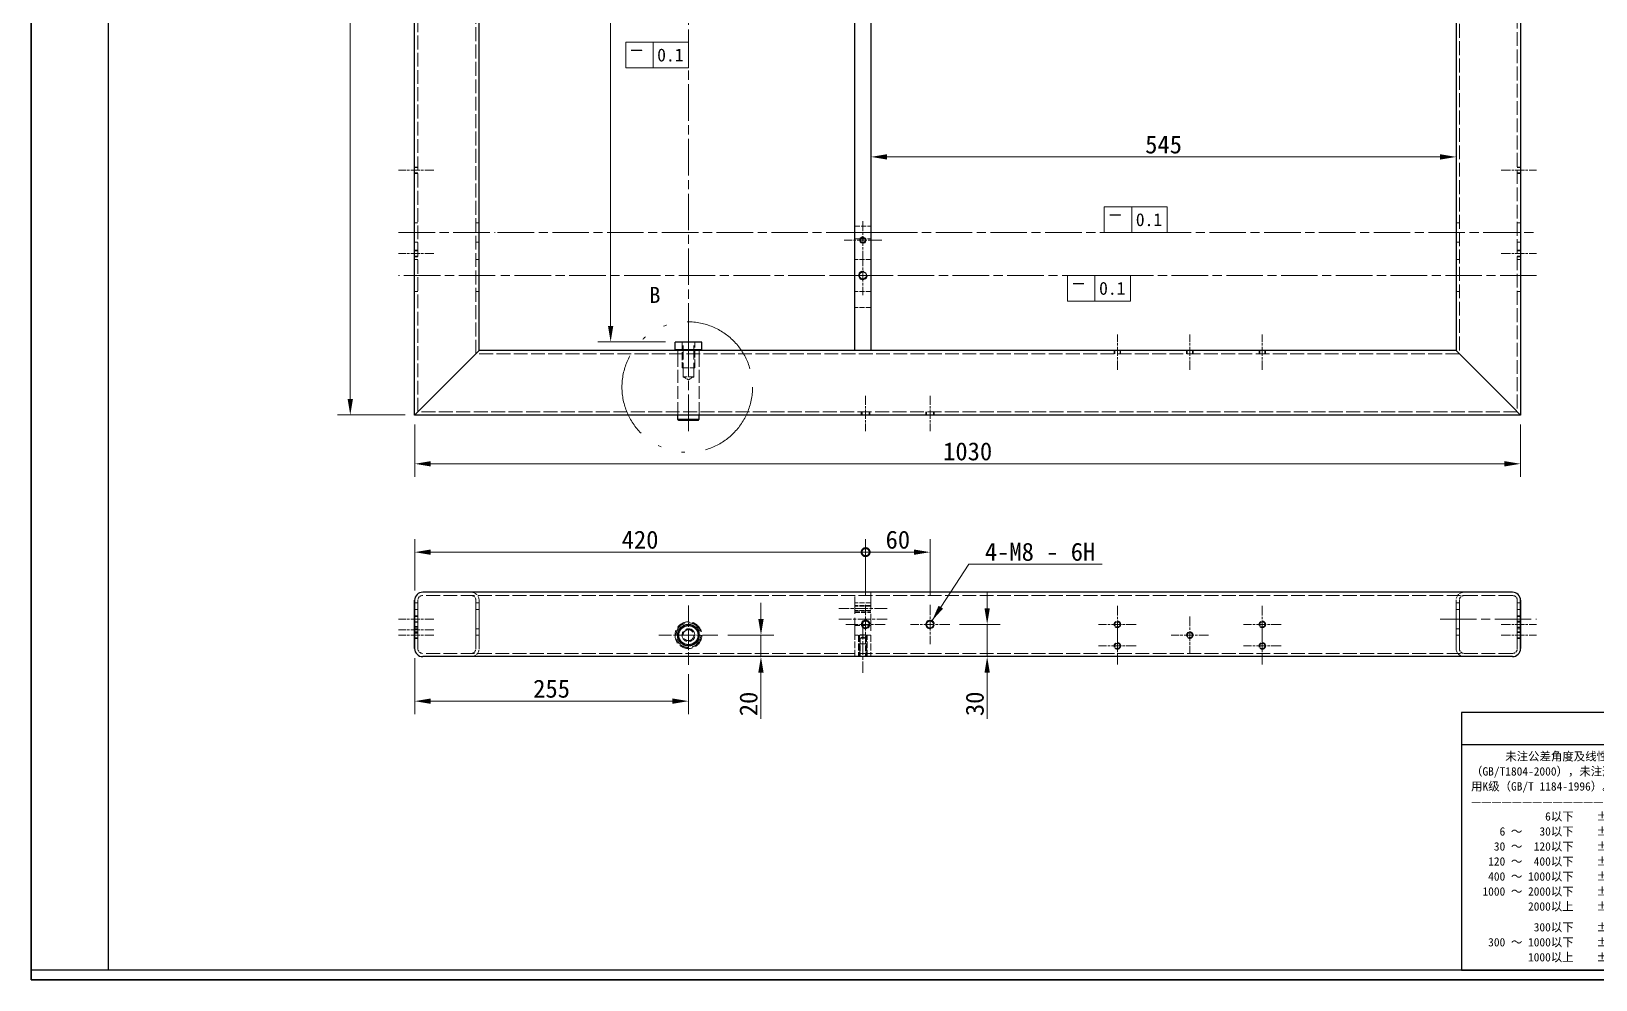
# Model space of a CAD drawing. Header units: millimetres. Extents: x 36 to 2487, y 33 to 1749.
# Drawn here: x 36 to 1493, y 33 to 917 of the extents above; entities that cross this region are included whole.
import ezdxf
from ezdxf.enums import TextEntityAlignment as Align

# ---------------------------------------------------------------- set-up
doc = ezdxf.new("R2010")
doc.units = ezdxf.units.MM
doc.header["$LTSCALE"] = 6
for name, pattern in [('CHAIN', [0.3543, 0.2362, -0.0295, 0.0591, -0.0295]), ('DASH_DOUBLE_DOT', [0.2164, 0.1181, -0.0295, 0.0049, -0.0295, 0.0049, -0.0295]), ('DASHED', [0.2067, 0.1654, -0.0413])]:
    doc.linetypes.add(name, pattern=pattern)
for name, color, linetype, lineweight in [('1', 7, 'Continuous', 18), ('可见 (ISO)', 7, 'Continuous', 25), ('可见窄的 (ISO)', 7, 'Continuous', 18), ('图框 (ISO)', 7, 'Continuous', 35), ('标题 (ISO)', 7, 'Continuous', 25)]:
    doc.layers.add(name, color=color, linetype=linetype, lineweight=lineweight)
for name, color, linetype, lineweight, true_color in [('中心标记 (ISO)', 1, 'CHAIN', 18, 0xff0000), ('中心线 (ISO)', 1, 'CHAIN', 18, 0xff0000), ('尺寸 (ISO)', 7, 'Continuous', 18, 0x008000), ('局部视图边界 (ISO)', 7, 'DASH_DOUBLE_DOT', 18, 0x008000), ('符号 (ISO)', 7, 'Continuous', 18, 0x008000), ('隐藏 (ISO)', 5, 'DASHED', 18, 0x0000ff)]:
    doc.layers.add(name, color=color, linetype=linetype, lineweight=lineweight, true_color=true_color)
doc.styles.add('HZ_33', font='simfang.ttf')
doc.styles.add('文本样式100', font='AIGDT___.TTF')
doc.styles.add('文本样式164', font='SimSun.ttf')
doc.styles.add('文本样式165', font='SimSun.ttf')
doc.styles.add('文本样式74', font='SimSun.ttf')
doc.styles.add('最新国标', font='simfang.ttf')
doc.styles.add('注释文本 (ISO)', font='simfang.ttf')
doc.dimstyles.new('默认 (GB)', dxfattribs={"dimscale": 6, "dimtxt": 2.8, "dimasz": 2.5, "dimexe": 2, "dimexo": 1.5, "dimgap": 0.5, "dimtad": 1, "dimtoh": 1, "dimdsep": 46, "dimtxsty": '最新国标', "dimcen": 0.09, "dimdle": 10, "dimclrd": 256, "dimclre": 256, "dimclrt": 256, "dimaunit": 1, "dimadec": 3, "dimazin": 2, "dimtfac": 0.535714, "dimtmove": 0, "dimatfit": 3, "dimfxl": 0, "dimtolj": 1, "dimtzin": 0, "dimlwd": -1, "dimlwe": -1, "dimarcsym": 0})
doc.dimstyles.new('默认 (GB)$7', dxfattribs={"dimscale": 6, "dimtxt": 2.8, "dimasz": 2.5, "dimexe": 2, "dimexo": 1.5, "dimgap": 0.5, "dimtad": 1, "dimtoh": 1, "dimdsep": 46, "dimtxsty": '最新国标', "dimcen": 0.09, "dimdle": 10, "dimclrd": 256, "dimclre": 256, "dimclrt": 256, "dimaunit": 1, "dimadec": 3, "dimazin": 2, "dimtfac": 0.535714, "dimtmove": 0, "dimatfit": 3, "dimfxl": 0, "dimtolj": 1, "dimtzin": 0, "dimlwd": -1, "dimlwe": -1, "dimarcsym": 0})

# ---------------------------------------------------------------- blocks, each defined once
blk = doc.blocks.new('图框 最新国标')
at = {"layer": '图框 (ISO)'}
for p, q in [((6, 7), (6, 291.5)), ((6, 7), (6, 5.5)), ((6, 7), (6, 5.5)), ((414.5, 5.5), (6, 5.5))]:
    blk.add_line(p, q, dxfattribs=at)
at = {"layer": '图框 (ISO)', "color": 7, "linetype": 'Continuous', "lineweight": 25}
for p, q in [((18, 7), (18, 290)), ((413, 7), (6, 7)), ((413, 7), (18, 7))]:
    blk.add_line(p, q, dxfattribs=at)
at = {"layer": '图框 (ISO)', "style": '文本样式74'}
blk.add_attdef('零件代号_001', (44.41, 287.25), '', height=2.5, rotation=180, dxfattribs=at)
blk = doc.blocks.new('标题栏 最新国标')
at = {"layer": '标题 (ISO)'}
for p, q in [((381.98, -183.84), (196.98, -183.84)), ((196.98, -183.84), (196.98, -223.84)), ((254.48, -183.84), (254.48, -188.84)), ((269.48, -183.84), (269.48, -188.84)), ((289.48, -183.84), (289.48, -188.84)), ((381.98, -223.84), (381.98, -183.84)), ((383.48, -183.84), (383.48, -225.34)), ((281.48, -188.09), (281.48, -184.59)), ((281.48, -184.59), (286.48, -185.34)), ((286.48, -185.34), (286.48, -187.34)), ((196.98, -188.84), (381.98, -188.84)), ((232.98, -188.84), (232.98, -223.84)), ((286.48, -187.34), (281.48, -188.09)), ((321.98, -188.84), (321.98, -223.84)), ((321.98, -193.84), (381.98, -193.84)), ((321.98, -198.84), (381.98, -198.84)), ((351.98, -198.84), (351.98, -208.84)), ((321.98, -203.84), (232.98, -203.84)), ((321.98, -203.84), (381.98, -203.84)), ((321.98, -208.84), (381.98, -208.84)), ((321.98, -218.84), (381.98, -218.84)), ((196.98, -223.84), (381.98, -223.84)), ((383.48, -225.34), (196.98, -225.34))]:
    blk.add_line(p, q, dxfattribs=at)
at = {"layer": '标题 (ISO)', "linetype": 'CHAIN', "ltscale": 5.000333}
blk.add_line((274.98, -184.09), (274.98, -188.59), dxfattribs=at)
at = {"layer": '标题 (ISO)', "linetype": 'CHAIN', "ltscale": 15.834605}
blk.add_line((272.73, -186.34), (286.98, -186.34), dxfattribs=at)
at = {"layer": '标题 (ISO)'}
for radius in [1.75, 1]:
    blk.add_circle((274.98, -186.34), radius, dxfattribs=at)
at = {"layer": '1', "style": '文本样式164'}
for s, p in [('UNIT: mm', (261.98, -186.34)), ('材 料', (299.48, -186.34)), ('设 计', (327.98, -191.34)), ('制 图', (327.98, -196.34)), ('比 例', (327.98, -201.34)), ('重 量', (357.98, -201.34)), ('共 3  张', (336.98, -206.34)), ('第 1  张', (366.98, -206.34))]:
    blk.add_text(s, height=2, dxfattribs=at).set_placement(p, align=Align.MIDDLE_CENTER)
at = {"layer": '标题 (ISO)', "char_height": 2, "style": '注释文本 (ISO)'}
for s, insert, attachment_point, line_spacing_factor in [('{\\fSimSun|b0|i0|c134|p2;\\H0.65x;      未注公差角度及线性公差使用m\\P（GB/T1804-2000），未注形位公差使\\P用K级（GB/T 1184-1996）。\\P—————————————————\\P             6以下    ±0.05 mm\\P     6 ～   30以下    ±0.10 mm\\P    30 ～  120以下    ±0.15 mm\\P   120 ～  400以下    ±0.20 mm\\P   400 ～ 1000以下    ±0.30 mm\\P  1000 ～ 2000以下    ±0.50 mm\\P          2000以上    ±0.80 mm\\P\\H0.38462x;\\P\\H2.6x;           300以下    ±30′\\P   300 ～ 1000以下    ±15′\\P          1000以上    ±5′}', (198.48, -206.34), 4, 1.075116), ('{\\fMicrosoft YaHei|b0|i0|c134|p34;\\H1.75x;蓝探科工业自动化（昆山）有限公司\\P\\fArial|b0|i0|c0|p34;\\H0.71429x;Lantech Industrial Automation (Kunshan) Co., Ltd\\fFangSong|b0|i0|c134|p49;.\\H1.15195x; }', (277.48, -213.84), 5, 0.978695)]:
    blk.add_mtext(s, dxfattribs=dict(at, insert=insert, attachment_point=attachment_point, line_spacing_factor=line_spacing_factor))
at = {"layer": '标题 (ISO)', "attachment_point": 5, "style": '注释文本 (ISO)'}
for s, insert, char_height in [('\\fFangSong|b0|i0;零件号', (327.98, -211.84), 2), ('\\fSimSun|b0|i0;{\\H1.6000;未经蓝探科事先书面同意，严禁复制或发布此文件。}', (351.98, -221.34), 1.6)]:
    blk.add_mtext(s, dxfattribs=dict(at, insert=insert, char_height=char_height))
at = {"layer": '标题 (ISO)', "style": '注释文本 (ISO)'}
blk.add_attdef('材料', text='', height=2, dxfattribs=at).set_placement((324.48, -186.34), align=Align.MIDDLE_CENTER)
at = {"layer": '标题 (ISO)'}
for tag, p, height, style in [('设计人_001', (353.65, -192.33), 2, '注释文本 (ISO)'), ('库存编号_001', (269.99, -198.14), 3.5, '文本样式165'), ('设计人_001', (353.65, -197.33), 2, '注释文本 (ISO)'), ('视图比例_001', (339.25, -202.33), 2, '注释文本 (ISO)'), ('质量\\P3;_001', (371.53, -202.3), 2, '注释文本 (ISO)'), ('零件代号_001', (345.51, -215.59), 3.5, '文本样式165')]:
    blk.add_attdef(tag, p, '', height=height, dxfattribs=dict(at, style=style))
blk = doc.blocks.new('_DotSmall')
at = {"color": 0, "linetype": 'ByBlock', "const_width": 0.5}
blk.add_lwpolyline([(-0.0625, 0, 1), (0.0625, 0, 1)], format="xyb", close=True, dxfattribs=at)
blk = doc.blocks.new('*D12')
at = {"layer": 'Defpoints', "color": 0, "transparency": 16777216}
for p in [(813.1, 431.3), (393.1, 386.5), (813.1, 382.3)]:
    blk.add_point(p, dxfattribs=at)
at = {"layer": '尺寸 (ISO)', "color": 116, "true_color": 0x00803f, "transparency": 16777216}
for p, q in [((393.1, 395.5), (393.1, 443.3)), ((813.1, 391.3), (813.1, 443.3)), ((408.1, 431.3), (813.1, 431.3))]:
    blk.add_line(p, q, dxfattribs=at)
blk.add_solid([(408.1, 433.8), (408.1, 428.8), (393.1, 431.3)], dxfattribs=at)
at = {"layer": '尺寸 (ISO)', "color": 116, "true_color": 0x00803f, "transparency": 16777216, "xscale": 15, "yscale": 15, "zscale": 15}
blk.add_blockref('_DotSmall', (813.1, 431.3), dxfattribs=at)
at = {"layer": '尺寸 (ISO)', "transparency": 16777216, "insert": (603, 442.8), "char_height": 16.8, "attachment_point": 5, "style": '最新国标'}
blk.add_mtext('\\A1;420', dxfattribs=at)
blk = doc.blocks.new('*D13')
at = {"layer": 'Defpoints', "color": 0, "transparency": 16777216}
for p in [(873.1, 431.3), (813.1, 382.3), (873.1, 382.3)]:
    blk.add_point(p, dxfattribs=at)
at = {"layer": '尺寸 (ISO)', "color": 116, "true_color": 0x00803f, "transparency": 16777216}
for p, q in [((813.1, 391.3), (813.1, 443.3)), ((873.1, 391.3), (873.1, 443.3)), ((813.1, 431.3), (858.1, 431.3))]:
    blk.add_line(p, q, dxfattribs=at)
blk.add_solid([(858.1, 433.8), (858.1, 428.8), (873.1, 431.3)], dxfattribs=at)
at = {"layer": '尺寸 (ISO)', "color": 116, "true_color": 0x00803f, "transparency": 16777216, "xscale": 15, "yscale": 15, "zscale": 15, "rotation": 180}
blk.add_blockref('_DotSmall', (813.1, 431.3), dxfattribs=at)
at = {"layer": '尺寸 (ISO)', "transparency": 16777216, "insert": (843.1, 442.8), "char_height": 16.8, "attachment_point": 5, "style": '最新国标'}
blk.add_mtext('\\A1;60', dxfattribs=at)
blk = doc.blocks.new('*D14')
at = {"layer": 'Defpoints', "color": 0, "transparency": 16777216}
for p in [(891.4, 364), (926.3, 364), (939.9, 334)]:
    blk.add_point(p, dxfattribs=at)
at = {"layer": '尺寸 (ISO)', "color": 116, "true_color": 0x00803f, "transparency": 16777216}
for p, q in [((926.3, 379), (926.3, 394)), ((900.4, 364), (938.3, 364)), ((926.3, 364), (926.3, 334)), ((926.3, 319), (926.3, 276.1))]:
    blk.add_line(p, q, dxfattribs=at)
for points in [[(923.8, 379), (928.8, 379), (926.3, 364)], [(923.8, 319), (928.8, 319), (926.3, 334)]]:
    blk.add_solid(points, dxfattribs=at)
at = {"layer": '尺寸 (ISO)', "transparency": 16777216, "insert": (914.8, 290), "char_height": 16.8, "attachment_point": 5, "rotation": 90, "style": '最新国标'}
blk.add_mtext('\\A1;30', dxfattribs=at)
blk = doc.blocks.new('*D15')
at = {"layer": 'Defpoints', "color": 0, "transparency": 16777216}
for p in [(393.1, 341.5), (648.1, 326.5), (648.1, 292.5)]:
    blk.add_point(p, dxfattribs=at)
at = {"layer": '尺寸 (ISO)', "color": 116, "true_color": 0x00803f, "transparency": 16777216}
for p, q in [((393.1, 332.5), (393.1, 280.5)), ((648.1, 317.5), (648.1, 280.5)), ((408.1, 292.5), (633.1, 292.5))]:
    blk.add_line(p, q, dxfattribs=at)
for points in [[(408.1, 295), (408.1, 290), (393.1, 292.5)], [(633.1, 295), (633.1, 290), (648.1, 292.5)]]:
    blk.add_solid(points, dxfattribs=at)
at = {"layer": '尺寸 (ISO)', "transparency": 16777216, "insert": (520.6, 304), "char_height": 16.8, "attachment_point": 5, "style": '最新国标'}
blk.add_mtext('\\A1;255', dxfattribs=at)
blk = doc.blocks.new('*D16')
at = {"layer": 'Defpoints', "color": 0, "transparency": 16777216}
for p in [(675.6, 354), (715.6, 354), (715.6, 334)]:
    blk.add_point(p, dxfattribs=at)
at = {"layer": '尺寸 (ISO)', "color": 116, "true_color": 0x00803f, "transparency": 16777216}
for p, q in [((715.6, 369), (715.6, 384)), ((684.6, 354), (727.6, 354)), ((715.6, 354), (715.6, 334)), ((715.6, 319), (715.6, 275.9))]:
    blk.add_line(p, q, dxfattribs=at)
for points in [[(713.1, 369), (718.1, 369), (715.6, 354)], [(713.1, 319), (718.1, 319), (715.6, 334)]]:
    blk.add_solid(points, dxfattribs=at)
at = {"layer": '尺寸 (ISO)', "transparency": 16777216, "insert": (704.1, 289.9), "char_height": 16.8, "attachment_point": 5, "rotation": 90, "style": '最新国标'}
blk.add_mtext('\\A1;20', dxfattribs=at)
blk = doc.blocks.new('*D17')
at = {"layer": 'Defpoints', "color": 0, "transparency": 16777216}
for p in [(393.1, 559.1), (1423.1, 559.1), (393.1, 513.6)]:
    blk.add_point(p, dxfattribs=at)
at = {"layer": '尺寸 (ISO)', "color": 116, "true_color": 0x00803f, "transparency": 16777216}
for p, q in [((393.1, 550.1), (393.1, 501.6)), ((1423.1, 550.1), (1423.1, 501.6)), ((1408.1, 513.6), (408.1, 513.6))]:
    blk.add_line(p, q, dxfattribs=at)
for points in [[(408.1, 516.1), (408.1, 511.1), (393.1, 513.6)], [(1408.1, 516.1), (1408.1, 511.1), (1423.1, 513.6)]]:
    blk.add_solid(points, dxfattribs=at)
at = {"layer": '尺寸 (ISO)', "transparency": 16777216, "insert": (908.1, 525.1), "char_height": 16.8, "attachment_point": 5, "style": '最新国标'}
blk.add_mtext('\\A1;1030', dxfattribs=at)
blk = doc.blocks.new('*D18')
at = {"layer": 'Defpoints', "color": 0, "transparency": 16777216}
for p in [(333.1, 1385.1), (393.1, 1385.1), (393.1, 559.1)]:
    blk.add_point(p, dxfattribs=at)
at = {"layer": '尺寸 (ISO)', "color": 116, "true_color": 0x00803f, "transparency": 16777216}
for p, q in [((384.1, 1385.1), (321.1, 1385.1)), ((333.1, 574.1), (333.1, 1370.1)), ((384.1, 559.1), (321.1, 559.1))]:
    blk.add_line(p, q, dxfattribs=at)
for points in [[(330.6, 1370.1), (335.6, 1370.1), (333.1, 1385.1)], [(330.6, 574.1), (335.6, 574.1), (333.1, 559.1)]]:
    blk.add_solid(points, dxfattribs=at)
at = {"layer": '尺寸 (ISO)', "transparency": 16777216, "insert": (321.6, 972.1), "char_height": 16.8, "attachment_point": 5, "rotation": 90, "style": '最新国标'}
blk.add_mtext('\\A1;826', dxfattribs=at)
blk = doc.blocks.new('*D19')
at = {"layer": 'Defpoints', "color": 0, "transparency": 16777216}
for p in [(818.1, 799.5), (818.1, 799.5), (1363.1, 799.5)]:
    blk.add_point(p, dxfattribs=at)
at = {"layer": '尺寸 (ISO)', "color": 116, "true_color": 0x00803f, "transparency": 16777216}
blk.add_line((1348.1, 799.5), (833.1, 799.5), dxfattribs=at)
for points in [[(833.1, 802), (833.1, 797), (818.1, 799.5)], [(1348.1, 802), (1348.1, 797), (1363.1, 799.5)]]:
    blk.add_solid(points, dxfattribs=at)
at = {"layer": '尺寸 (ISO)', "transparency": 16777216, "insert": (1090.6, 811), "char_height": 16.8, "attachment_point": 5, "style": '最新国标'}
blk.add_mtext('\\A1;545', dxfattribs=at)
blk = doc.blocks.new('二维局部视图0')
at = {"layer": '局部视图边界 (ISO)', "ltscale": 18.404022}
blk.add_circle((107.83, 97.52), 10.14, dxfattribs=at)
at = {"layer": '局部视图边界 (ISO)', "insert": (101.96, 110.57), "char_height": 2.5, "attachment_point": 7, "style": 'HZ_33'}
blk.add_mtext('B', dxfattribs=at)
blk = doc.blocks.new('GDT 标识符号(&T)1')
at = {"layer": '符号 (ISO)'}
for p, q in [((166.87, 114.84), (176.61, 114.84)), ((166.87, 114.84), (166.87, 110.84)), ((171.12, 114.84), (171.12, 110.84)), ((176.61, 114.84), (176.61, 110.84)), ((166.87, 110.84), (176.61, 110.84))]:
    blk.add_line(p, q, dxfattribs=at)
at = {"layer": '符号 (ISO)', "char_height": 2, "attachment_point": 7}
for s, insert, style in [('u', (167.55, 112.68), '文本样式100'), ('0.1', (171.76, 111.81), '注释文本 (ISO)')]:
    blk.add_mtext(s, dxfattribs=dict(at, insert=insert, style=style))
blk = doc.blocks.new('GDT 标识符号(&T)2')
at = {"layer": '符号 (ISO)'}
for p, q in [((98.27, 151.08), (108.01, 151.08)), ((98.27, 151.08), (98.27, 147.08)), ((102.52, 151.08), (102.52, 147.08)), ((108.01, 151.08), (108.01, 147.08)), ((98.27, 147.08), (108.01, 147.08))]:
    blk.add_line(p, q, dxfattribs=at)
at = {"layer": '符号 (ISO)', "char_height": 2, "attachment_point": 7}
for s, insert, style in [('u', (98.95, 148.91), '文本样式100'), ('0.1', (103.16, 148.04), '注释文本 (ISO)')]:
    blk.add_mtext(s, dxfattribs=dict(at, insert=insert, style=style))
blk = doc.blocks.new('GDT 标识符号(&T)3')
at = {"layer": '符号 (ISO)'}
for p, q in [((172.57, 125.51), (182.31, 125.51)), ((172.57, 125.51), (172.57, 121.51)), ((176.82, 125.51), (176.82, 121.51)), ((182.31, 125.51), (182.31, 121.51)), ((172.57, 121.51), (182.31, 121.51))]:
    blk.add_line(p, q, dxfattribs=at)
at = {"layer": '符号 (ISO)', "char_height": 2, "attachment_point": 7}
for s, insert, style in [('u', (173.25, 123.34), '文本样式100'), ('0.1', (177.46, 122.47), '注释文本 (ISO)')]:
    blk.add_mtext(s, dxfattribs=dict(at, insert=insert, style=style))
blk = doc.blocks.new('*D44')
at = {"layer": 'Defpoints', "color": 0, "transparency": 16777216}
for p in [(635.6, 1317.1), (575.6, 627.1), (635.6, 627.1)]:
    blk.add_point(p, dxfattribs=at)
at = {"layer": '尺寸 (ISO)', "color": 116, "true_color": 0x00803f, "transparency": 16777216}
for p, q in [((626.6, 1317.1), (563.6, 1317.1)), ((575.6, 1302.1), (575.6, 642.1)), ((626.6, 627.1), (563.6, 627.1))]:
    blk.add_line(p, q, dxfattribs=at)
for points in [[(573.1, 1302.1), (578.1, 1302.1), (575.6, 1317.1)], [(573.1, 642.1), (578.1, 642.1), (575.6, 627.1)]]:
    blk.add_solid(points, dxfattribs=at)
at = {"layer": '尺寸 (ISO)', "transparency": 16777216, "insert": (561.9, 972.1), "char_height": 16.8, "attachment_point": 5, "rotation": 90, "style": '最新国标'}
blk.add_mtext('\\A1;690{\\H9;\\S+0.20^ +0.10;}', dxfattribs=at)

msp = doc.modelspace()

# ---------------------------------------------------------------- linework, layer by layer
at = {"layer": '中心标记 (ISO)', "ltscale": 6.466571}
for p, q in [((810.573, 739.511), (810.573, 704.594)), ((828.032, 722.052), (793.115, 722.052)), ((1047.573, 381.414), (1047.573, 346.497)), ((1182.573, 381.414), (1182.573, 346.497)), ((1115.073, 371.414), (1115.073, 336.497)), ((1065.032, 363.956), (1030.115, 363.956)), ((1047.573, 361.414), (1047.573, 326.497)), ((1132.532, 353.956), (1097.615, 353.956)), ((1200.032, 363.956), (1165.115, 363.956)), ((1182.573, 361.414), (1182.573, 326.497)), ((1065.032, 343.956), (1030.115, 343.956)), ((1200.032, 343.956), (1165.115, 343.956))]:
    msp.add_line(p, q, dxfattribs=at)
at = {"layer": '中心标记 (ISO)', "ltscale": 6.78697}
for p, q in [((810.573, 707.376), (810.573, 670.729)), ((828.897, 689.052), (792.25, 689.052)), ((813.073, 382.279), (813.073, 345.632)), ((873.073, 382.279), (873.073, 345.632)), ((831.397, 363.956), (794.75, 363.956)), ((891.397, 363.956), (854.75, 363.956))]:
    msp.add_line(p, q, dxfattribs=at)
at = {"layer": '中心标记 (ISO)', "ltscale": 10.185968}
for p, q in [((648.073, 381.456), (648.073, 326.456)), ((675.573, 353.956), (620.573, 353.956))]:
    msp.add_line(p, q, dxfattribs=at)
at = {"layer": '中心线 (ISO)', "ltscale": 23.990969}
for p, q in [((648.073, 629.184), (648.073, 1400.052)), ((378.073, 729.052), (468.073, 729.052)), ((470.332, 729.052), (1438.073, 729.052)), ((468.073, 689.052), (378.073, 689.052)), ((1438.073, 689.052), (469.899, 689.052)), ((648.073, 544.052), (648.073, 634.052)), ((1348.073, 368.956), (1438.073, 368.956))]:
    msp.add_line(p, q, dxfattribs=at)
at = {"layer": '中心线 (ISO)', "ltscale": 6.111541}
for p, q in [((411.073, 787.052), (378.073, 787.052)), ((1405.073, 787.052), (1438.073, 787.052)), ((411.073, 709.552), (378.073, 709.552)), ((1405.073, 709.552), (1438.073, 709.552)), ((1047.573, 601.052), (1047.573, 634.052)), ((1115.073, 601.052), (1115.073, 634.052)), ((1182.573, 601.052), (1182.573, 634.052)), ((813.073, 577.052), (813.073, 544.052)), ((873.073, 577.052), (873.073, 544.052)), ((411.073, 368.956), (378.073, 368.956)), ((411.073, 358.956), (378.073, 358.956)), ((411.073, 353.956), (378.073, 353.956)), ((1405.073, 363.956), (1438.073, 363.956)), ((1405.073, 353.956), (1438.073, 353.956))]:
    msp.add_line(p, q, dxfattribs=at)
at = {"layer": '中心线 (ISO)', "ltscale": 8.333956}
for p, q in [((788.073, 729.052), (833.073, 729.052)), ((833.073, 689.052), (788.073, 689.052)), ((833.073, 378.956), (788.073, 378.956)), ((788.073, 368.956), (833.073, 368.956))]:
    msp.add_line(p, q, dxfattribs=at)
at = {"layer": '中心线 (ISO)', "ltscale": 8.99646}
msp.add_line((810.573, 367.533), (810.573, 318.956), dxfattribs=at)
at = {"layer": '可见 (ISO)'}
for p, q in [((393.073, 559.052), (393.073, 1385.052)), ((1423.073, 1385.052), (1423.073, 559.052)), ((453.073, 619.052), (453.073, 1325.052)), ((803.073, 619.052), (803.073, 1325.052)), ((818.073, 1325.052), (818.073, 619.052)), ((1363.073, 1325.052), (1363.073, 619.052)), ((660.573, 627.052), (635.573, 627.052)), ((635.573, 620.052), (635.573, 627.052)), ((660.573, 620.052), (660.573, 627.052)), ((445.573, 611.552), (453.073, 619.052)), ((453.073, 619.052), (445.573, 611.552)), ((803.073, 619.052), (453.073, 619.052)), ((635.573, 620.052), (660.573, 620.052)), ((636.573, 619.052), (635.573, 620.052)), ((659.573, 619.052), (660.573, 620.052)), ((818.073, 619.052), (803.073, 619.052)), ((1363.073, 619.052), (818.073, 619.052)), ((1363.073, 619.052), (1370.573, 611.552)), ((1370.573, 611.552), (1363.073, 619.052)), ((445.573, 611.552), (400.573, 566.552)), ((400.573, 566.552), (445.573, 611.552)), ((1415.573, 566.552), (1370.573, 611.552)), ((1370.573, 611.552), (1415.573, 566.552)), ((393.073, 559.052), (400.573, 566.552)), ((400.573, 566.552), (393.073, 559.052)), ((1423.073, 559.052), (393.073, 559.052)), ((638.073, 555.052), (638.073, 559.052)), ((638.073, 555.052), (658.073, 555.052)), ((639.073, 554.052), (638.073, 555.052)), ((657.073, 554.052), (639.073, 554.052)), ((657.073, 554.052), (658.073, 555.052)), ((658.073, 555.052), (658.073, 559.052)), ((1415.573, 566.552), (1423.073, 559.052)), ((1423.073, 559.052), (1415.573, 566.552)), ((1415.573, 393.956), (400.573, 393.956)), ((393.073, 341.456), (393.073, 386.456)), ((393.073, 386.456), (393.073, 341.456)), ((1423.073, 386.456), (1423.073, 341.456)), ((1423.073, 341.456), (1423.073, 386.456)), ((1415.573, 333.956), (400.573, 333.956))]:
    msp.add_line(p, q, dxfattribs=at)
for centre, radius in [((810.573, 722.052), 2.458), ((810.573, 689.052), 3.324), ((813.073, 363.956), 3.324), ((873.073, 363.956), 3.324), ((648.073, 353.956), 10), ((648.073, 353.956), 9)]:
    msp.add_circle(centre, radius, dxfattribs=at)
for centre, start, end in [((400.573, 386.456), 90, 180), ((400.573, 386.456), 90, 180), ((1415.573, 386.456), 0, 90), ((1415.573, 386.456), 0, 90), ((400.573, 341.456), 180, 270), ((400.573, 341.456), 180, 270), ((1415.573, 341.456), 270, 0), ((1415.573, 341.456), 270, 0)]:
    msp.add_arc(centre, 7.5, start, end, dxfattribs=at)
at = {"layer": '可见窄的 (ISO)'}
for centre, radius in [((810.573, 722.052), 3), ((810.573, 689.052), 4), ((813.073, 363.956), 4), ((873.073, 363.956), 4)]:
    msp.add_arc(centre, radius, 80, 350, dxfattribs=at)
at = {"layer": '隐藏 (ISO)', "ltscale": 12.964386}
for p, q in [((396.073, 562.052), (396.073, 1382.052)), ((1420.073, 1382.052), (1420.073, 562.052))]:
    msp.add_line(p, q, dxfattribs=at)
at = {"layer": '隐藏 (ISO)', "ltscale": 13.047749}
for p, q in [((450.073, 616.052), (450.073, 1328.052)), ((1366.073, 1328.052), (1366.073, 616.052))]:
    msp.add_line(p, q, dxfattribs=at)
at = {"layer": '隐藏 (ISO)', "ltscale": 0.952248}
for p, q in [((396.073, 790.052), (393.073, 790.052)), ((396.073, 789.511), (393.073, 789.511)), ((1423.073, 790.052), (1420.073, 790.052)), ((1420.073, 789.511), (1423.073, 789.511)), ((396.073, 784.594), (393.073, 784.594)), ((393.073, 784.052), (396.073, 784.052)), ((1420.073, 784.594), (1423.073, 784.594)), ((1420.073, 784.052), (1423.073, 784.052)), ((393.073, 738.052), (396.073, 738.052)), ((450.073, 738.052), (453.073, 738.052)), ((1363.073, 738.052), (1366.073, 738.052)), ((1420.073, 738.052), (1423.073, 738.052)), ((393.073, 720.052), (396.073, 720.052)), ((450.073, 720.052), (453.073, 720.052)), ((1363.073, 720.052), (1366.073, 720.052)), ((1420.073, 720.052), (1423.073, 720.052)), ((396.073, 712.552), (393.073, 712.552)), ((396.073, 712.011), (393.073, 712.011)), ((396.073, 707.094), (393.073, 707.094)), ((393.073, 706.552), (396.073, 706.552)), ((396.073, 704.052), (393.073, 704.052)), ((453.073, 704.052), (450.073, 704.052)), ((1366.073, 704.052), (1363.073, 704.052)), ((1423.073, 712.552), (1420.073, 712.552)), ((1420.073, 712.011), (1423.073, 712.011)), ((1420.073, 707.094), (1423.073, 707.094)), ((1420.073, 706.552), (1423.073, 706.552)), ((1423.073, 704.052), (1420.073, 704.052)), ((396.073, 674.052), (393.073, 674.052)), ((453.073, 674.052), (450.073, 674.052)), ((1366.073, 674.052), (1363.073, 674.052)), ((1423.073, 674.052), (1420.073, 674.052)), ((638.073, 616.052), (638.073, 619.052)), ((658.073, 616.052), (658.073, 619.052)), ((1044.573, 619.052), (1044.573, 616.052)), ((1045.115, 616.052), (1045.115, 619.052)), ((1050.032, 616.052), (1050.032, 619.052)), ((1050.573, 616.052), (1050.573, 619.052)), ((1112.073, 619.052), (1112.073, 616.052)), ((1112.615, 616.052), (1112.615, 619.052)), ((1117.532, 616.052), (1117.532, 619.052)), ((1118.073, 616.052), (1118.073, 619.052)), ((1179.573, 619.052), (1179.573, 616.052)), ((1180.115, 616.052), (1180.115, 619.052)), ((1185.032, 616.052), (1185.032, 619.052)), ((1185.573, 616.052), (1185.573, 619.052)), ((638.073, 559.052), (638.073, 562.052)), ((658.073, 559.052), (658.073, 562.052)), ((809.073, 562.052), (809.073, 559.052)), ((809.75, 562.052), (809.75, 559.052)), ((816.397, 562.052), (816.397, 559.052)), ((817.073, 559.052), (817.073, 562.052)), ((869.073, 562.052), (869.073, 559.052)), ((869.75, 562.052), (869.75, 559.052)), ((876.397, 562.052), (876.397, 559.052)), ((877.073, 559.052), (877.073, 562.052)), ((396.073, 383.956), (393.073, 383.956)), ((453.073, 383.956), (450.073, 383.956)), ((1366.073, 383.956), (1363.073, 383.956)), ((1423.073, 383.956), (1420.073, 383.956)), ((393.073, 377.956), (396.073, 377.956)), ((396.073, 371.956), (393.073, 371.956)), ((396.073, 371.414), (393.073, 371.414)), ((396.073, 366.497), (393.073, 366.497)), ((393.073, 365.956), (396.073, 365.956)), ((450.073, 377.956), (453.073, 377.956)), ((1363.073, 377.956), (1366.073, 377.956)), ((1420.073, 377.956), (1423.073, 377.956)), ((1423.073, 371.956), (1420.073, 371.956)), ((1420.073, 371.414), (1423.073, 371.414)), ((1423.073, 366.956), (1420.073, 366.956)), ((1420.073, 366.497), (1423.073, 366.497)), ((1420.073, 366.414), (1423.073, 366.414)), ((1420.073, 365.956), (1423.073, 365.956)), ((396.073, 361.956), (393.073, 361.956)), ((396.073, 361.414), (393.073, 361.414)), ((393.073, 359.956), (396.073, 359.956)), ((396.073, 356.956), (393.073, 356.956)), ((396.073, 356.497), (393.073, 356.497)), ((396.073, 356.414), (393.073, 356.414)), ((393.073, 355.956), (396.073, 355.956)), ((396.073, 353.956), (393.073, 353.956)), ((396.073, 351.497), (393.073, 351.497)), ((393.073, 350.956), (396.073, 350.956)), ((450.073, 359.956), (453.073, 359.956)), ((453.073, 353.956), (450.073, 353.956)), ((1363.073, 359.956), (1366.073, 359.956)), ((1366.073, 353.956), (1363.073, 353.956)), ((1420.073, 361.497), (1423.073, 361.497)), ((1420.073, 360.956), (1423.073, 360.956)), ((1420.073, 359.956), (1423.073, 359.956)), ((1423.073, 356.956), (1420.073, 356.956)), ((1420.073, 356.414), (1423.073, 356.414)), ((1423.073, 353.956), (1420.073, 353.956)), ((1420.073, 351.497), (1423.073, 351.497)), ((1420.073, 350.956), (1423.073, 350.956))]:
    msp.add_line(p, q, dxfattribs=at)
at = {"layer": '隐藏 (ISO)', "ltscale": 4.761642}
for p, q in [((803.073, 735.052), (818.073, 735.052)), ((803.073, 723.052), (818.073, 723.052)), ((818.073, 704.052), (803.073, 704.052)), ((818.073, 674.052), (803.073, 674.052)), ((818.073, 659.052), (803.073, 659.052)), ((818.073, 383.956), (803.073, 383.956)), ((818.073, 381.456), (803.073, 381.456)), ((818.073, 381.023), (803.073, 381.023)), ((818.073, 376.889), (803.073, 376.889)), ((803.073, 376.456), (818.073, 376.456)), ((803.073, 374.956), (818.073, 374.956)), ((803.073, 362.956), (818.073, 362.956)), ((818.073, 353.956), (803.073, 353.956))]:
    msp.add_line(p, q, dxfattribs=at)
at = {"layer": '隐藏 (ISO)', "ltscale": 7.618686}
for p, q in [((642.073, 627.052), (642.073, 603.052)), ((654.073, 603.052), (654.073, 627.052))]:
    msp.add_line(p, q, dxfattribs=at)
at = {"layer": '隐藏 (ISO)', "ltscale": 13.022093}
for p, q in [((643.02, 594.752), (643.02, 627.052)), ((653.126, 594.752), (653.126, 627.052))]:
    msp.add_line(p, q, dxfattribs=at)
at = {"layer": '隐藏 (ISO)', "ltscale": 12.957729}
msp.add_line((1366.073, 616.052), (450.073, 616.052), dxfattribs=at)
at = {"layer": '隐藏 (ISO)', "ltscale": 12.094824}
for p, q in [((638.073, 559.052), (638.073, 619.052)), ((658.073, 559.052), (658.073, 619.052)), ((396.073, 386.456), (396.073, 341.456)), ((396.073, 341.456), (396.073, 386.456)), ((450.073, 341.456), (450.073, 386.456)), ((450.073, 386.456), (450.073, 341.456)), ((453.073, 386.456), (453.073, 341.456)), ((453.073, 341.456), (453.073, 386.456)), ((1363.073, 386.456), (1363.073, 341.456)), ((1363.073, 341.456), (1363.073, 386.456)), ((1366.073, 341.456), (1366.073, 386.456)), ((1366.073, 386.456), (1366.073, 341.456)), ((1420.073, 386.456), (1420.073, 341.456)), ((1420.073, 341.456), (1420.073, 386.456))]:
    msp.add_line(p, q, dxfattribs=at)
at = {"layer": '隐藏 (ISO)', "ltscale": 5.983681}
msp.add_line((642.073, 603.052), (654.073, 603.052), dxfattribs=at)
at = {"layer": '隐藏 (ISO)', "ltscale": 5.039241}
msp.add_line((653.126, 594.752), (643.02, 594.752), dxfattribs=at)
at = {"layer": '隐藏 (ISO)', "ltscale": 1.871264}
for q in [(643.02, 594.752), (653.126, 594.752)]:
    msp.add_line((648.073, 591.716), q, dxfattribs=at)
at = {"layer": '隐藏 (ISO)', "ltscale": 13.105925}
msp.add_line((1420.073, 562.052), (396.073, 562.052), dxfattribs=at)
at = {"layer": '隐藏 (ISO)', "ltscale": 16.126431}
for p, q in [((803.073, 353.956), (803.073, 393.956)), ((818.073, 393.956), (818.073, 353.956))]:
    msp.add_line(p, q, dxfattribs=at)
at = {"layer": '隐藏 (ISO)', "ltscale": 12.990736}
for p, q in [((1415.573, 390.956), (400.573, 390.956)), ((1415.573, 336.956), (400.573, 336.956))]:
    msp.add_line(p, q, dxfattribs=at)
at = {"layer": '隐藏 (ISO)', "ltscale": 6.348889}
for p, q in [((803.073, 333.956), (803.073, 353.956)), ((806.573, 353.956), (806.573, 333.956)), ((807.25, 353.956), (807.25, 333.956)), ((813.897, 353.956), (813.897, 333.956)), ((814.573, 333.956), (814.573, 353.956)), ((818.073, 353.956), (818.073, 333.956))]:
    msp.add_line(p, q, dxfattribs=at)
at = {"layer": '隐藏 (ISO)', "ltscale": 0.910398}
for q in [(808.115, 351.056), (813.032, 351.056)]:
    msp.add_line((810.573, 352.533), q, dxfattribs=at)
at = {"layer": '隐藏 (ISO)', "ltscale": 2.451754}
msp.add_line((808.115, 351.056), (813.032, 351.056), dxfattribs=at)
at = {"layer": '隐藏 (ISO)', "ltscale": 5.428285}
for p, q in [((808.115, 351.056), (808.115, 333.956)), ((813.032, 351.056), (813.032, 333.956))]:
    msp.add_line(p, q, dxfattribs=at)
at = {"layer": '隐藏 (ISO)', "ltscale": 3.809293}
for p, q in [((807.573, 345.956), (807.573, 333.956)), ((813.573, 333.956), (813.573, 345.956))]:
    msp.add_line(p, q, dxfattribs=at)
at = {"layer": '隐藏 (ISO)', "ltscale": 2.991791}
msp.add_line((813.573, 345.956), (807.573, 345.956), dxfattribs=at)
at = {"layer": '隐藏 (ISO)', "ltscale": 12.665669}
msp.add_circle((648.073, 353.956), 12.5, dxfattribs=at)
at = {"layer": '隐藏 (ISO)', "ltscale": 14.56552}
msp.add_circle((648.073, 353.956), 11.5, dxfattribs=at)
at = {"layer": '隐藏 (ISO)', "ltscale": 4.903608}
for centre in [(1047.573, 363.956), (1182.573, 363.956), (1115.073, 353.956), (1047.573, 343.956), (1182.573, 343.956)]:
    msp.add_circle(centre, 2.458, dxfattribs=at)
at = {"layer": '隐藏 (ISO)', "ltscale": 12.799926}
msp.add_circle((648.073, 353.956), 5.053, dxfattribs=at)
at = {"layer": '隐藏 (ISO)', "ltscale": 4.547598}
for centre, start, end in [((445.573, 386.456), 0, 90), ((445.573, 386.456), 0, 90), ((1370.573, 386.456), 90, 180), ((1370.573, 386.456), 90, 180), ((445.573, 341.456), 270, 0), ((445.573, 341.456), 270, 0), ((1370.573, 341.456), 180, 270), ((1370.573, 341.456), 180, 270)]:
    msp.add_arc(centre, 7.5, start, end, dxfattribs=at)
at = {"layer": '隐藏 (ISO)', "ltscale": 2.728519}
for centre, start, end in [((400.573, 386.456), 90, 180), ((400.573, 386.456), 90, 180), ((445.573, 386.456), 0, 90), ((445.573, 386.456), 0, 90), ((1370.573, 386.456), 90, 180), ((1370.573, 386.456), 90, 180), ((1415.573, 386.456), 0, 90), ((1415.573, 386.456), 0, 90), ((400.573, 341.456), 180, 270), ((400.573, 341.456), 180, 270), ((445.573, 341.456), 270, 0), ((445.573, 341.456), 270, 0), ((1370.573, 341.456), 180, 270), ((1370.573, 341.456), 180, 270), ((1415.573, 341.456), 270, 0), ((1415.573, 341.456), 270, 0)]:
    msp.add_arc(centre, 4.5, start, end, dxfattribs=at)
at = {"layer": '隐藏 (ISO)', "ltscale": 1.551251}
for centre in [(813.073, 363.956), (873.073, 363.956)]:
    msp.add_arc(centre, 4, 10, 80, dxfattribs=at)
at = {"layer": '隐藏 (ISO)', "ltscale": 4.487736}
for centre in [(1047.573, 363.956), (1182.573, 363.956), (1115.073, 353.956), (1047.573, 343.956), (1182.573, 343.956)]:
    msp.add_arc(centre, 3, 10, 280, dxfattribs=at)
at = {"layer": '隐藏 (ISO)', "ltscale": 11.399102}
msp.add_arc((648.073, 353.956), 6, 10, 280, dxfattribs=at)
at = {"layer": '隐藏 (ISO)', "ltscale": 2.991791}
msp.add_arc((648.073, 353.956), 6, 280, 10, dxfattribs=at)
at = {"layer": '隐藏 (ISO)', "ltscale": 1.163413}
for centre in [(1047.573, 363.956), (1115.073, 353.956), (1182.573, 363.956), (1047.573, 343.956), (1182.573, 343.956)]:
    msp.add_arc(centre, 3, 280, 350, dxfattribs=at)
at = {"layer": '隐藏 (ISO)', "ltscale": 1.662115}
for points, knots in [([(810.573, 354.329), (810.154, 354.329), (809.709, 354.309), (808.89, 354.238), (808.518, 354.188), (807.929, 354.094), (807.673, 354.045), (807.334, 353.975), (807.25, 353.956), (807.25, 353.956)], [0, 0, 0, 0, 0.125647064, 0.125647064, 0.251294128, 0.251294128, 0.376930494, 0.376930494, 0.50256686, 0.50256686, 0.50256686, 0.50256686]), ([(813.897, 353.956), (813.897, 353.956), (813.813, 353.975), (813.473, 354.045), (813.218, 354.094), (812.629, 354.188), (812.256, 354.238), (811.438, 354.309), (810.992, 354.329), (810.573, 354.329)], [1.507700579, 1.507700579, 1.507700579, 1.507700579, 1.633336945, 1.633336945, 1.75897331, 1.75897331, 1.884620374, 1.884620374, 2.010267438, 2.010267438, 2.010267438, 2.010267438])]:
    msp.add_open_spline(points, degree=3, knots=knots, dxfattribs=at)

# ---------------------------------------------------------------- block references
at = {"xscale": 6, "yscale": 6, "zscale": 6}
msp.add_blockref('图框 最新国标', (0, 0), dxfattribs=at)
ref = msp.add_blockref('标题栏 最新国标', (186.105, 1385.066), dxfattribs=dict(xscale=6, yscale=6, zscale=6))
ref.add_attrib('零件代号_001', '4020802A00', (2259.151, 91.5), dxfattribs={"layer": '标题 (ISO)', "height": 21, "style": '文本样式165'})
ref.add_attrib('库存编号_001', '上框架', (1806.067, 196.207), dxfattribs={"layer": '标题 (ISO)', "height": 21, "style": '文本样式165'})
ref.add_attrib('质量\\P3;_001', '无', (2415.257, 171.24), dxfattribs={"layer": '标题 (ISO)', "height": 12, "style": '注释文本 (ISO)'})
ref.add_attrib('视图比例_001', '1 : 6', (2221.577, 171.103), dxfattribs={"layer": '标题 (ISO)', "height": 12, "style": '注释文本 (ISO)'})
ref.add_attrib('设计人_001', 'LIA002', (2308.011, 231.069), dxfattribs={"layer": '标题 (ISO)', "height": 12, "style": '注释文本 (ISO)'})
ref.add_attrib('设计人_001', 'LIA002', (2308.011, 201.069), dxfattribs={"layer": '标题 (ISO)', "height": 12, "style": '注释文本 (ISO)'})
at = {"layer": '局部视图边界 (ISO)', "xscale": 6, "yscale": 6, "zscale": 6}
msp.add_blockref('二维局部视图0', (0, 0), dxfattribs=at)
at = {"layer": '符号 (ISO)', "xscale": 6, "yscale": 6, "zscale": 6}
for name in ['GDT 标识符号(&T)2', 'GDT 标识符号(&T)3', 'GDT 标识符号(&T)1']:
    msp.add_blockref(name, (0, 0), dxfattribs=at)

# ---------------------------------------------------------------- texts
at = {"layer": '符号 (ISO)', "insert": (924.131, 422.995), "char_height": 16.8, "width": 114.31074, "attachment_point": 7, "line_spacing_factor": 0.49, "style": '最新国标'}
msp.add_mtext('4-M8 - 6H', dxfattribs=at)

# ---------------------------------------------------------------- dimensions: what is measured, and where the dimension line sits
at = {"layer": '尺寸 (ISO)', "color": 116, "true_color": 0x00803f}
for base, p1, p2, angle, override, picture, middle in [((333.073, 1385.052), (393.073, 559.052), (393.073, 1385.052), 90, {"dimgap": 0.5, "dimtoh": 0, "dimdec": 2, "dimtol": 0, "dimlim": 0, "dimtp": 0, "dimtm": 0, "dimtdec": 2, "dimtofl": 0, "dimatfit": 1}, '*D18', (333.073, 972.052)), ((575.573, 627.052), (635.573, 1317.052), (635.573, 627.052), 90, {"dimgap": 0.5, "dimtoh": 0, "dimdec": 2, "dimtol": 1, "dimlim": 0, "dimtp": 0.2, "dimtm": -0.1, "dimtdec": 2, "dimtofl": 0, "dimatfit": 1}, '*D44', (575.573, 972.052)), ((818.073, 799.486), (1363.073, 799.486), (818.073, 799.486), 180, {"dimgap": 0.5, "dimtoh": 0, "dimdec": 2, "dimse1": 1, "dimse2": 1, "dimtol": 0, "dimlim": 0, "dimtp": 0, "dimtm": 0, "dimtdec": 2, "dimtofl": 0, "dimatfit": 1}, '*D19', (1090.573, 799.486)), ((393.073, 513.584), (1423.073, 559.052), (393.073, 559.052), 180, {"dimgap": 0.5, "dimtoh": 0, "dimdec": 2, "dimtol": 0, "dimlim": 0, "dimtp": 0, "dimtm": 0, "dimtdec": 2, "dimtofl": 0, "dimatfit": 1}, '*D17', (908.073, 513.584)), ((813.073, 431.339), (393.073, 386.456), (813.073, 382.279), 180, {"dimgap": 0.5, "dimtoh": 0, "dimdec": 2, "dimblk2": 'DotSmall', "dimsah": 1, "dimdle": 0, "dimtol": 0, "dimlim": 0, "dimtp": 0, "dimtm": 0, "dimtdec": 2, "dimtofl": 0, "dimatfit": 1}, '*D12', (603.013, 431.339)), ((873.073, 431.339), (813.073, 382.279), (873.073, 382.279), 180, {"dimgap": 0.5, "dimtoh": 0, "dimdec": 2, "dimblk1": 'DotSmall', "dimsah": 1, "dimdle": 0, "dimtol": 0, "dimlim": 0, "dimtp": 0, "dimtm": 0, "dimtdec": 2, "dimtofl": 0, "dimatfit": 1}, '*D13', (843.133, 431.339)), ((926.311, 363.956), (939.86, 333.956), (891.397, 363.956), 90, {"dimgap": 0.5, "dimtoh": 0, "dimdec": 2, "dimse1": 1, "dimtol": 0, "dimlim": 0, "dimtp": 0, "dimtm": 0, "dimtdec": 2, "dimtofl": 1, "dimatfit": 1}, '*D14', (926.311, 290.012)), ((715.605, 353.956), (715.605, 333.956), (675.573, 353.956), 90, {"dimgap": 0.5, "dimtoh": 0, "dimdec": 2, "dimse1": 1, "dimtol": 0, "dimlim": 0, "dimtp": 0, "dimtm": 0, "dimtdec": 2, "dimtofl": 1, "dimatfit": 1}, '*D16', (715.605, 289.916)), ((648.073, 292.481), (393.073, 341.456), (648.073, 326.456), 180, {"dimgap": 0.5, "dimtoh": 0, "dimdec": 2, "dimtol": 0, "dimlim": 0, "dimtp": 0, "dimtm": 0, "dimtdec": 2, "dimtofl": 0, "dimatfit": 1}, '*D15', (520.573, 292.481))]:
    dim = msp.add_linear_dim(base=base, p1=p1, p2=p2, angle=angle, dimstyle='默认 (GB)', override=override, dxfattribs=at)
    dim.commit()
    dim.dimension.update_dxf_attribs({"geometry": picture, "text_midpoint": middle, "dimtype": 160})

# ---------------------------------------------------------------- leaders
at = {"layer": '符号 (ISO)', "annotation_type": 0, "has_hookline": 1, "hookline_direction": 0, "text_width": 109.248}
msp.add_leader([(874.964, 367.481), (909.131, 420.195), (924.131, 420.195)], dimstyle='默认 (GB)$7', override={"dimgap": 0, "dimtad": 1}, dxfattribs=at)

doc.saveas('drawing.dxf')
